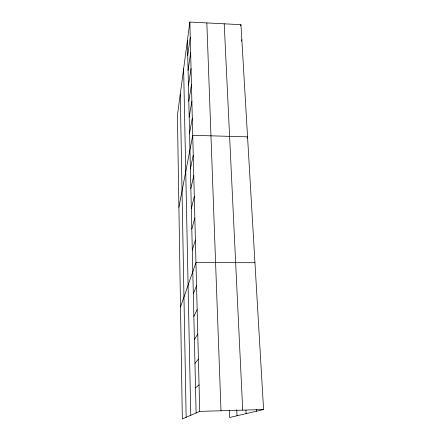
<?xml version="1.0" encoding="UTF-8"?>
<svg xmlns="http://www.w3.org/2000/svg" width="441" height="441" viewBox="0 0 441 441"><rect width="100%" height="100%" fill="white"/><g stroke="black" fill="none" stroke-linecap="round" stroke-linejoin="round"><path stroke-width="0.66" d="M189.867 22.05L177.42 115.459L182.331 418.95L199.734 411.387L263.58 409.54L240.957 24.674L189.867 22.05L199.734 411.387M187.734 55.357L190.253 37.259M188.087 70.345L190.644 52.777M188.439 85.626L191.047 68.614M188.809 101.204L191.455 84.771M189.178 117.091L191.874 101.27M189.558 133.298L192.304 118.111M178.903 207.27L192.739 135.315L247.55 136.848L247.087 138.094M190.396 168.969L193.241 155.238M190.854 188.55L193.759 175.656M191.322 208.593L194.294 196.581M240.621 25.98L240.957 24.674M241.486 41.068L241.839 39.745M191.802 229.116L194.834 218.036M192.298 250.146L195.391 240.036M180.518 306.936L195.964 262.61L254.948 262.715M193.318 293.767L196.554 285.779M193.847 316.401L197.155 309.56M194.393 339.614L197.772 333.986M194.95 363.434L198.411 359.084M195.523 387.871L199.062 384.872M263.58 409.54L229.557 417.517L229.254 410.152M256.403 409.132L256.519 411.199M245.907 410.207L246.078 413.641M224.215 23.814L242.699 410.147M236.762 409.695L237.037 415.764M206.846 22.921L220.991 410.775M187.386 40.655L196.113 412.963M183.627 68.884L190.766 415.284M180.27 94.076L186.146 417.291"/></g></svg>
